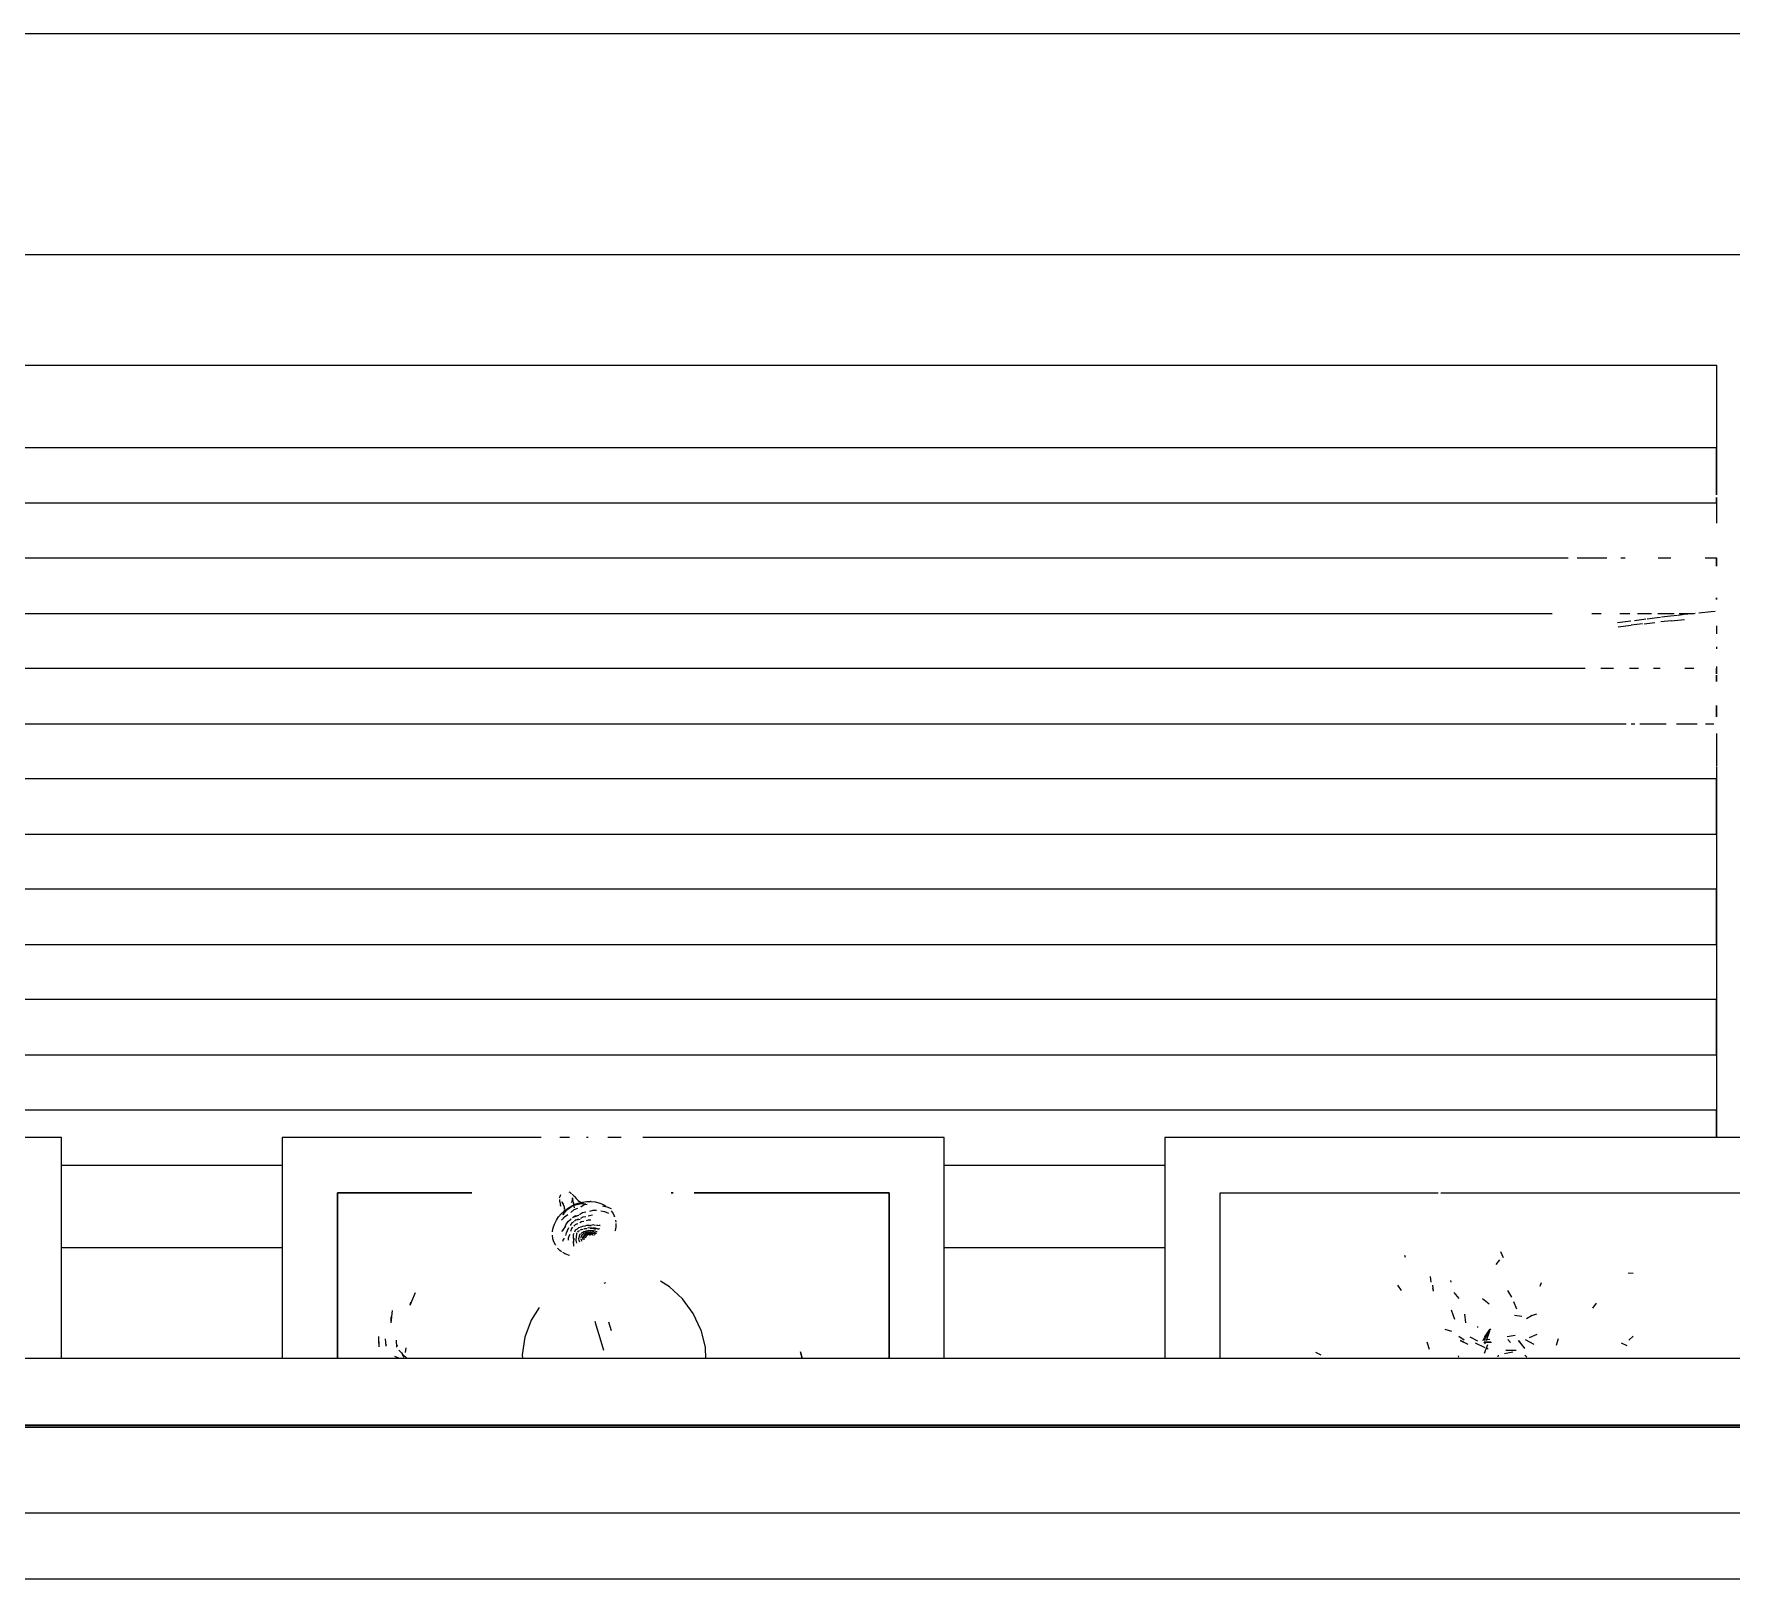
# Model space of a CAD drawing. Header units: millimetres. Extents: x -67152 to -48359, y -6192 to 21191.
# Drawn here: x -60829 to -60060, y 533 to 1233 of the extents above; entities that cross this region are included whole.
import ezdxf

# ---------------------------------------------------------------- set-up
doc = ezdxf.new("R2010")
doc.units = ezdxf.units.MM
for name, color, linetype, lineweight in [('G-IMPT', 8, 'Continuous', 9), ('I-FURN', 30, 'Continuous', 9), ('Q-SPCQ', 91, 'Continuous', 9)]:
    doc.layers.add(name, color=color, linetype=linetype, lineweight=lineweight)

# ---------------------------------------------------------------- blocks, each defined once
blk = doc.blocks.new('2017_EN_Awning_Llaza_Complet-PRO - Frontal-3576117-Nivel 1 Oficinas')
at = {"layer": 'Q-SPCQ'}
for p, q in [((2883.92, 95.02), (-2883.92, 95.02)), ((-2883.92, 94.88), (2883.92, 94.88)), ((2883.92, 94.04), (-2883.92, 94.04)), ((-2883.92, 55.37), (2883.92, 55.37))]:
    blk.add_line(p, q, dxfattribs=at)
blk = doc.blocks.new('LR2371_Conjunto_Estar_Externo_932 - vegetacao_00010_dwg-3557121-Nivel 1 Oficinas')
at = {"layer": 'G-IMPT'}
for p, q in [((-65.97, 8.62), (-65.62, 6.26)), ((-65.62, 6.26), (-65.96, 8.62)), ((-32.51, 0), (-32.13, 3.87)), ((-31.88, -6.34), (-32.51, 0)), ((3.15, -3.84), (3.81, -8.42)), ((31.88, -6.34), (32, -5.15)), ((-31.88, -6.34), (-30.04, -12.44)), ((-0.54, -10.41), (-0.07, -13.6)), ((3.81, -8.42), (4.51, -13.09)), ((30.04, -12.44), (31.88, -6.34)), ((72.51, -10.97), (73.59, -12.39)), ((73.98, -13.03), (73.28, -11.34)), ((73.29, -11.35), (73.74, -12.41)), ((76.68, -12.22), (75.35, -11.42)), ((-30.04, -12.44), (-27.03, -18.06)), ((4.51, -13.09), (4.73, -14.5)), ((27.03, -18.06), (30.04, -12.44)), ((72.64, -12.9), (72.12, -14.58)), ((73.98, -13.03), (74.8, -14.09)), ((75.44, -15.2), (75.13, -17.73)), ((75.2, -15.91), (75.35, -15.45)), ((79.07, -16.06), (78.87, -16.73)), ((79.07, -16.06), (78.92, -18.73)), ((81.56, -16.24), (81.21, -19.84)), ((81.56, -16.24), (81.38, -18.53)), ((-27.03, -18.06), (-22.99, -22.99)), ((-22.99, -22.99), (-20.17, -25.31)), ((23.66, -22.17), (27.03, -18.06)), ((-0.8, -27.45), (-0.22, -27.29)), ((68.68, -29.22), (66.17, -33.39)), ((68.68, -29.22), (68.26, -30.3)), ((76.19, -24.08), (75.06, -28.27)), ((76.19, -24.08), (75.83, -26.1)), ((8.49, -42.85), (8.54, -41.9)), ((10.48, -38.81), (10.42, -38.78)), ((10.48, -38.81), (11.65, -39.43)), ((11.65, -39.43), (12.68, -40.18)), ((13.01, -40.5), (13.57, -41.05)), ((13.57, -41.05), (14.3, -42.03)), ((-7.37, -47.72), (-7.15, -46.53)), ((-7.14, -46.49), (-6.72, -45.28)), ((-6.72, -45.28), (-6.69, -45.21)), ((-0.98, -48.09), (-1.71, -47.76)), ((-1.71, -47.76), (-1.37, -47.83)), ((-1.44, -46.54), (-1.1, -46.66)), ((-0.77, -46.76), (-1.1, -46.66)), ((0, -47.12), (-0.68, -46.81)), ((-0.68, -46.81), (-0.36, -46.94)), ((0.09, -46.07), (-0.44, -45.87)), ((-0.21, -45.17), (-0.03, -45.27)), ((0.5, -47.01), (-0.07, -46.86)), ((0.36, -46.97), (-0.07, -46.86)), ((0.19, -45.37), (-0.03, -45.27)), ((0, -47.12), (1.04, -47.28)), ((0.09, -46.07), (0.83, -46.25)), ((0.19, -45.37), (0.59, -45.57)), ((0.68, -45.67), (0.27, -45.42)), ((0.27, -45.42), (0.44, -45.52)), ((0.68, -45.18), (0.36, -44.98)), ((0.88, -47.11), (0.5, -47.01)), ((0.84, -45.68), (0.59, -45.57)), ((0.94, -46.32), (0.62, -46.19)), ((0.68, -44.66), (0.79, -44.75)), ((0.68, -45.18), (1.17, -45.38)), ((0.68, -45.67), (1.23, -45.92)), ((0.93, -44.83), (0.79, -44.75)), ((1.17, -46.3), (0.83, -46.25)), ((1.31, -47.31), (0.85, -47.19)), ((0.94, -46.32), (1.62, -46.47)), ((1.24, -45.41), (1.04, -45.31)), ((1.46, -47.32), (1.04, -47.28)), ((1.23, -45.06), (1.09, -44.95)), ((1.37, -45.44), (1.17, -45.38)), ((1.23, -45.06), (1.59, -45.27)), ((1.56, -46), (1.23, -45.92)), ((1.24, -45.41), (1.66, -45.6)), ((1.31, -47.31), (2.26, -47.51)), ((1.43, -44.86), (1.76, -45.04)), ((1.88, -47.34), (1.46, -47.32)), ((1.93, -46.07), (1.56, -46)), ((1.84, -45.33), (1.59, -45.27)), ((1.62, -46.47), (1.98, -46.47)), ((1.9, -45.61), (1.66, -45.6)), ((2.01, -46.11), (1.69, -46)), ((1.76, -45.04), (1.88, -45.13)), ((2.07, -45.4), (1.84, -45.33)), ((2.08, -45.42), (1.87, -45.34)), ((2.07, -45.4), (1.87, -45.34)), ((2.02, -45.16), (1.88, -45.13)), ((2.1, -45.64), (1.88, -45.61)), ((1.88, -45.61), (2.2, -45.7)), ((2.1, -45.64), (1.9, -45.61)), ((1.98, -46.47), (2.48, -46.59)), ((2.19, -46.15), (2.01, -46.11)), ((2.02, -45.16), (2.2, -45.24)), ((2.23, -45.46), (2.08, -45.42)), ((2.59, -46.15), (2.19, -46.15)), ((2.47, -45.22), (2.2, -45.24)), ((2.35, -45.7), (2.2, -45.7)), ((2.41, -45.04), (2.22, -44.99)), ((2.48, -45.48), (2.23, -45.46)), ((2.26, -47.51), (2.76, -47.45)), ((2.47, -45.22), (2.35, -45.23)), ((2.35, -45.23), (2.55, -45.27)), ((2.56, -45.69), (2.35, -45.7)), ((2.66, -45.5), (2.48, -45.48)), ((2.48, -46.59), (2.86, -46.52)), ((2.75, -45.21), (2.55, -45.27)), ((2.56, -45.69), (2.78, -45.71)), ((2.87, -46.17), (2.59, -46.15)), ((2.92, -45.46), (2.66, -45.5)), ((2.71, -45.22), (2.98, -45.19)), ((2.82, -45.71), (2.78, -45.71)), ((3.02, -45.66), (2.82, -45.71)), ((2.86, -46.52), (3.37, -46.56)), ((3.25, -46.09), (2.87, -46.17)), ((3.09, -45.45), (2.92, -45.46)), ((2.96, -45.18), (2.98, -45.19)), ((3.16, -45.08), (2.98, -45.19)), ((3.02, -45.66), (3.49, -45.61)), ((3.59, -47.53), (3.03, -47.46)), ((3.32, -45.37), (3.09, -45.45)), ((3.52, -46.07), (3.25, -46.09)), ((3.31, -45.03), (3.42, -44.91)), ((3.64, -45.27), (3.32, -45.37)), ((3.37, -46.56), (3.74, -46.42)), ((3.42, -44.91), (3.57, -44.81)), ((3.8, -45.48), (3.49, -45.61)), ((3.52, -46.07), (3.66, -46.05)), ((3.74, -44.51), (3.57, -44.81)), ((3.59, -47.53), (4.1, -47.36)), ((3.74, -44.51), (3.64, -44.67)), ((3.64, -44.67), (3.75, -44.55)), ((3.87, -45.13), (3.64, -45.27)), ((4.1, -45.89), (3.66, -46.05)), ((3.74, -46.42), (4.25, -46.41)), ((3.92, -44.19), (3.75, -44.55)), ((4.03, -45.45), (3.8, -45.48)), ((4.03, -45.08), (3.87, -45.13)), ((3.87, -45.95), (4.1, -45.89)), ((4.09, -45.91), (3.87, -45.95)), ((4.16, -44.89), (4.03, -45.08)), ((4.03, -45.45), (4.21, -45.31)), ((4.09, -45.91), (4.41, -45.86)), ((4.26, -44.81), (4.16, -44.89)), ((4.21, -45.31), (4.43, -45.23)), ((4.25, -46.41), (4.59, -46.25)), ((4.44, -44.48), (4.26, -44.81)), ((4.95, -47.34), (4.36, -47.33)), ((4.75, -45.64), (4.41, -45.86)), ((4.43, -45.23), (4.54, -45.06)), ((4.47, -44.18), (4.44, -44.48)), ((4.53, -44.07), (4.49, -44.19)), ((4.53, -44.07), (4.54, -43.74)), ((4.54, -45.06), (4.68, -44.94)), ((4.59, -46.25), (5.04, -46.19)), ((4.91, -44.57), (4.68, -44.94)), ((4.99, -45.55), (4.75, -45.64)), ((4.93, -44.38), (4.91, -44.57)), ((4.95, -47.34), (5.42, -47.12)), ((5.01, -44.11), (4.97, -44.25)), ((5.16, -45.25), (4.99, -45.55)), ((5.01, -44.11), (5.04, -43.71)), ((5.04, -46.19), (5.3, -45.96)), ((5.29, -45.11), (5.16, -45.25)), ((5.53, -44.52), (5.29, -45.11)), ((5.73, -45.7), (5.47, -45.84)), ((5.53, -44.26), (5.53, -44.52)), ((5.58, -43.81), (5.55, -43.22)), ((5.58, -43.81), (5.55, -44.01)), ((6.15, -46.93), (5.65, -47.05)), ((5.93, -45.16), (5.73, -45.7)), ((5.98, -45.1), (5.87, -45.3)), ((6.03, -44.83), (5.93, -45.16)), ((5.94, -48.08), (6.47, -47.7)), ((6.3, -44.3), (5.98, -45.1)), ((6.15, -46.93), (6.45, -46.54)), ((6.28, -43.47), (6.26, -43.73)), ((6.28, -43.47), (6.29, -43.1)), ((6.28, -43.61), (6.3, -44.3)), ((6.47, -47.7), (7.17, -47.36)), ((6.92, -46.12), (6.61, -46.39)), ((6.92, -46.12), (7, -45.63)), ((7.11, -45.11), (7.04, -45.45)), ((7.4, -43.73), (7.11, -45.11)), ((7.17, -47.36), (7.51, -46.77)), ((7.31, -42.73), (7.4, -43.73)), ((8.03, -45.96), (7.73, -46.41)), ((8.16, -44.54), (8.03, -45.96)), ((8.16, -44.54), (8.06, -45.3)), ((8.49, -42.85), (8.09, -44.66)), ((8.09, -44.66), (8.37, -43.32)), ((8.46, -48.03), (8.86, -47.19)), ((9.95, -47.72), (9.25, -48.61)), ((9.98, -45), (9.34, -46.13)), ((9.34, -46.13), (9.56, -45.7)), ((10.36, -46.87), (9.95, -47.72)), ((10.09, -44.26), (9.98, -45)), ((10.78, -46), (10.36, -46.87)), ((12, -47.54), (11.22, -48.26)), ((12, -47.54), (11.29, -48.12)), ((11.86, -44.49), (11.33, -45.18)), ((12.09, -44.11), (11.86, -44.49)), ((14.88, -43.19), (14.85, -43.1)), ((14.88, -43.19), (15.25, -44.32)), ((15.19, -47.97), (15.15, -48.11)), ((15.25, -44.32), (15.42, -45.51)), ((15.42, -45.56), (15.4, -46.73)), ((-7.4, -48.94), (-7.38, -48.16)), ((-7.25, -50.13), (-7.22, -50.22)), ((-6.87, -51.36), (-7.22, -50.22)), ((-6.33, -52.44), (-6.87, -51.36)), ((-5.03, -54.05), (-6.42, -53.21)), ((-3.95, -52.53), (-5.23, -51.69)), ((-2.72, -52.93), (-3.95, -52.53)), ((-0.06, -53.54), (-1.29, -53.29)), ((-0.55, -48.09), (-0.98, -48.09)), ((0.36, -48.33), (-0.15, -48.17)), ((1.18, -53.38), (-0.06, -53.54)), ((1.02, -51.92), (0.35, -51.95)), ((0.36, -48.33), (1.62, -48.29)), ((1.97, -51.73), (0.99, -51.92)), ((1.97, -51.73), (1.02, -51.92)), ((2.02, -50.3), (1.27, -50.23)), ((1.98, -48.35), (1.36, -48.25)), ((1.62, -48.29), (2.19, -48.27)), ((1.98, -48.35), (2.99, -48.45)), ((2.78, -50.17), (2.02, -50.3)), ((3.76, -53.2), (2.57, -53.26)), ((3.77, -51.64), (2.78, -51.65)), ((2.99, -48.45), (3.6, -48.31)), ((3.6, -48.31), (4.47, -48.35)), ((4.52, -50.1), (3.69, -50.1)), ((4.87, -52.7), (3.76, -53.2)), ((4.65, -51.3), (3.77, -51.64)), ((4.47, -48.35), (5.09, -48.15)), ((5.24, -49.87), (4.52, -50.1)), ((6.34, -50.99), (4.96, -51.02)), ((6.02, -51), (4.96, -51.02)), ((5.09, -48.15), (5.94, -48.08)), ((7.27, -52.01), (5.19, -52.51)), ((6.45, -52.39), (5.19, -52.51)), ((6.34, -50.99), (5.41, -51.14)), ((6.85, -49.4), (5.97, -49.55)), ((6.82, -49.4), (5.97, -49.55)), ((6.34, -50.99), (6.02, -51)), ((6.85, -49.4), (6.1, -49.65)), ((7.27, -52.01), (6.13, -52.29)), ((6.34, -50.99), (6.95, -50.62)), ((6.45, -52.39), (7.58, -51.87)), ((7.9, -53.86), (6.6, -54.71)), ((6.85, -49.4), (6.82, -49.4)), ((6.85, -49.4), (7.5, -48.86)), ((8.07, -50.12), (7.13, -50.54)), ((8.46, -48.03), (7.82, -48.6)), ((8.07, -50.12), (8.76, -49.25)), ((9.15, -50.92), (8.09, -51.59)), ((10.34, -52.65), (9, -53.27)), ((10.08, -49.92), (9.15, -50.92)), ((10.27, -53.93), (9.89, -55.08)), ((10.04, -54.43), (10.55, -53.49)), ((10.27, -53.93), (10.04, -54.43)), ((10.08, -49.92), (10.67, -49.16)), ((11.32, -53.78), (10.15, -54.62)), ((10.73, -53.37), (10.18, -54.06)), ((10.55, -53.49), (10.18, -54.06)), ((10.73, -53.37), (10.19, -54.01)), ((11.22, -48.26), (10.34, -49.25)), ((11.52, -51.56), (10.34, -52.65)), ((11.52, -51.56), (10.56, -52.23)), ((12.36, -52.83), (11.32, -53.78)), ((13.26, -51.8), (12.36, -52.83)), ((13.39, -51.64), (13.26, -51.8)), ((14.16, -50.51), (13.39, -51.64)), ((14.75, -49.33), (14.16, -50.51)), ((15.15, -48.11), (14.75, -49.33)), ((-3.51, -54.53), (-5.03, -54.05)), ((-4.74, -54.31), (-4.62, -54.41)), ((-3.59, -55.17), (-4.62, -54.41)), ((-2.43, -55.79), (-3.59, -55.17)), ((-1.16, -56.28), (-2.43, -55.79)), ((0.2, -56.61), (-1.16, -56.28)), ((0.2, -56.61), (0.38, -56.66)), ((1.77, -56.82), (0.38, -56.66)), ((2.79, -55.9), (1.72, -55.95)), ((3.21, -56.84), (1.77, -56.82)), ((2.96, -56.33), (2.16, -56.12)), ((3.04, -56.35), (2.16, -56.12)), ((3.42, -56.56), (2.41, -56.1)), ((3.04, -56.35), (2.41, -56.1)), ((4.13, -55.32), (2.79, -55.9)), ((3.42, -56.56), (2.95, -56.29)), ((2.95, -56.29), (4.02, -56.97)), ((3.8, -56.43), (2.96, -56.33)), ((4.67, -56.69), (3.21, -56.84)), ((3.8, -56.43), (3.25, -56.42)), ((4.26, -56.44), (3.25, -56.42)), ((4.7, -57.6), (3.68, -56.71)), ((4.02, -56.97), (3.68, -56.71)), ((5.29, -56.34), (4.26, -56.44)), ((4.7, -57.6), (4.46, -57.34)), ((5.33, -58.41), (4.46, -57.34)), ((4.67, -56.69), (6.11, -56.39)), ((5.33, -58.41), (5.15, -58.15)), ((6.6, -54.71), (5.24, -54.98)), ((5.29, -56.34), (6.31, -56.13)), ((5.83, -59.17), (5.33, -58.41)), ((6, -59.41), (5.83, -59.17)), ((6.32, -59.93), (5.83, -59.17)), ((6.11, -56.39), (7.52, -55.94)), ((6.31, -56.13), (7.3, -55.81)), ((6.32, -55.22), (6.5, -57.01)), ((6.49, -60.17), (6.32, -59.93)), ((6.5, -57.01), (6.48, -56.71)), ((6.5, -57.01), (6.58, -58.33)), ((6.5, -57.01), (6.57, -58.03)), ((6.57, -58.03), (6.53, -58.84)), ((6.53, -58.84), (6.55, -58.54)), ((6.58, -58.33), (6.57, -58.03)), ((6.84, -57.7), (6.67, -57.97)), ((6.67, -57.97), (6.84, -57.72)), ((6.84, -57.72), (7.04, -57.49)), ((7.04, -57.49), (7.27, -57.3)), ((8.26, -55.39), (7.3, -55.81)), ((8.88, -55.35), (7.52, -55.94)), ((9.15, -54.87), (8.26, -55.39)), ((10.15, -54.62), (8.88, -55.35)), ((9.97, -54.27), (9.15, -54.87)), ((10.19, -54.01), (9.56, -54.59)), ((9.56, -54.59), (9.97, -54.27)), ((9.96, -56.58), (9.87, -55.23)), ((9.87, -55.23), (9.87, -55.58)), ((10.01, -54.66), (9.89, -55.08)), ((9.91, -56.27), (10.2, -57.42)), ((9.91, -56.27), (9.96, -56.58)), ((10.29, -57.51), (9.98, -57.2)), ((9.98, -57.2), (10.17, -57.42)), ((10.11, -57.14), (10.2, -57.42)), ((10.11, -57.14), (10.46, -57.93)), ((10.17, -57.42), (10.34, -57.67)), ((10.95, -59.75), (10.82, -60.01)), ((11.05, -59.46), (10.95, -59.75)), ((11.07, -56.42), (11.09, -56.71)), ((11.17, -58.05), (11.09, -56.71)), ((11.17, -58.05), (11.13, -58.87)), ((7.01, -60.74), (6.68, -60.4)), ((7.23, -60.94), (7.01, -60.74)), ((7.49, -61.11), (7.23, -60.94)), ((10.65, -60.27), (10.46, -60.53)), ((10.82, -60.01), (10.65, -60.27))]:
    blk.add_line(p, q, dxfattribs=at)
blk = doc.blocks.new('LR2371_Conjunto_Estar_Externo_932 - RM-palem_elek_dwg-V23-Nivel 1 Oficinas')
at = {"layer": 'G-IMPT'}
for p, q in [((-1875, -73.4), (-1846.3, -76.9)), ((-1847.2, -85.9), (-1875.8, -82)), ((-1820.9, -79.9), (-1846.3, -76.9)), ((-1818.2, -89.7), (-1838.6, -87)), ((-1814.1, -90.2), (-1818.2, -89.7)), ((-1817.3, -80.3), (-1794.4, -82.8)), ((-1789, -93.3), (-1810.7, -90.6)), ((-1781.4, -94.2), (-1789, -93.3)), ((-1758.5, -86.7), (-1780.8, -84.3)), ((-1759.6, -96.8), (-1779.2, -94.5)), ((-1744.6, -98.5), (-1759.6, -96.8)), ((-1758.5, -86.7), (-1728.9, -89.7)), ((-1729.9, -100.2), (-1743.1, -98.7)), ((-1705.5, -102.8), (-1729.9, -100.2)), ((-1670.2, -106.5), (-1697.3, -103.7)), ((-1662, -107.3), (-1670.2, -106.5))]:
    blk.add_line(p, q, dxfattribs=at)
blk = doc.blocks.new('LR2371_Conjunto_Estar_Externo_932 - LR2371_Conjunto_Estar_Externo_932-V25-Nivel 1 Oficinas')
at = {"layer": 'G-IMPT'}
for p, q in [((690.62, -5.72), (693.07, -6.87)), ((722.57, -5.9), (721.73, -8.92)), ((722.43, -6.57), (721.73, -8.92)), ((732.67, -6.22), (736.6, -8.42)), ((736.97, -1.5), (735.98, -0.5)), ((736.92, -4.51), (739.66, -8)), ((737.06, -4.69), (739.74, -8.1)), ((740.89, -3.61), (745.51, -3.55)), ((742.36, -2.79), (746.06, -2.1)), ((743.47, -7.24), (744.65, -8.49)), ((748.97, -1.46), (749.2, -0.69)), ((755.27, -7.13), (752.07, -7.37)), ((755.36, -7.44), (752.26, -7.44)), ((753.46, -4.1), (754, -4.41)), ((755.16, -2.31), (753.76, -6.33)), ((754.74, -6.56), (755.36, -7.44)), ((759.4, -7.05), (755.1, -4.97)), ((766.19, -8.27), (762.73, -6.35)), ((766.22, -8.04), (762.73, -6.35)), ((766.79, -0.5), (766.99, -1.06)), ((780.15, -3.99), (781.23, -7.25)), ((831.75, -2.79), (829.35, -1.58)), ((687.81, -10.08), (689.75, -8.23)), ((734.87, -9.44), (731.33, -11)), ((741.25, -10.29), (744.9, -9.76)), ((752.49, -13.34), (754.9, -9.99)), ((754.71, -10.26), (752.55, -13.24)), ((754.9, -9.99), (752.71, -13.02)), ((756.15, -8.23), (752.82, -8.67)), ((754.34, -8.05), (752.84, -12.52)), ((755.22, -9.41), (752.96, -12.53)), ((753.27, -12.29), (755.22, -9.41)), ((753.72, -10.6), (755.46, -8.77)), ((755.55, -8.43), (753.83, -10.8)), ((753.85, -10.83), (755.46, -8.77)), ((753.91, -10.93), (755.55, -8.43)), ((755.55, -8.43), (755.46, -8.77)), ((758.16, -13.91), (758.24, -14.46)), ((761.87, -9.77), (758.41, -7.86)), ((764.34, -8.2), (766.76, -9.88)), ((773.1, -13.26), (770.1, -12.32)), ((706.18, -22.73), (704.51, -24.95)), ((731.62, -20.08), (734.28, -19.07)), ((736.16, -18.11), (733.65, -19.62)), ((738.23, -18.98), (741.64, -19.43)), ((740.55, -22.25), (741.89, -25.55)), ((763.71, -16.13), (764.06, -19.96)), ((768.68, -17.63), (770.09, -21.78)), ((742.77, -27.73), (744.58, -30.74)), ((756.03, -27.08), (753.15, -24.7)), ((769.03, -29.76), (766.8, -27.08)), ((778.74, -31.69), (778.42, -30.4)), ((778.73, -33.15), (778.42, -30.4)), ((792.84, -30.74), (794.52, -33.08)), ((687.86, -38.43), (690.14, -38.51)), ((729.99, -32.75), (729.36, -34.3)), ((770.23, -34.56), (770.49, -35.26)), ((779.33, -34.52), (779.61, -37.03)), ((747.93, -48.35), (746.72, -45.65)), ((749.97, -42.49), (748.29, -44.63)), ((791.51, -46.71), (791.14, -45.77))]:
    blk.add_line(p, q, dxfattribs=at)
at = {"layer": 'I-FURN'}
for p, q in [((0, 100), (2700, 100)), ((2700, 0), (0, 0)), ((875, 0), (875, -75)), ((900, -100), (900, 0)), ((1000, 0), (1000, -100)), ((1400, 0), (1400, -100)), ((1025, -75), (1025, 0)), ((1025, 0), (1025, -75)), ((1275, 0), (1275, -75)), ((1275, -75), (1275, 0)), ((1300, -100), (1300, 0)), ((900, -50), (1000, -50)), ((1300, -50), (1400, -50)), ((774.93, -75), (625, -75)), ((875, -75), (776.12, -75)), ((1113.26, -75), (1025, -75)), ((1025, -75), (1113.26, -75)), ((1123.77, -75), (1122.81, -75)), ((1122.81, -75), (1123.77, -75)), ((1275, -75), (1214.06, -75)), ((1214.06, -75), (1275, -75)), ((1000, -87.5), (900, -87.5)), ((1400, -87.5), (1300, -87.5)), ((600, -100), (900, -100)), ((650, -268.1), (650, -100)), ((650, -100), (650, -112.5)), ((1000, -100), (1136.52, -100)), ((1146.44, -100), (1152.5, -100)), ((1161.33, -100), (1162.14, -100)), ((1169.8, -100), (1174.2, -100)), ((1182.69, -100), (1300, -100)), ((1400, -100), (1527.28, -100)), ((650, -112.5), (2050, -112.5)), ((2050, -137.5), (650, -137.5)), ((650, -137.5), (650, -162.5)), ((650, -162.5), (2050, -162.5)), ((2050, -187.5), (650, -187.5)), ((650, -187.5), (650, -212.5)), ((650, -212.5), (2050, -212.5)), ((2050, -237.5), (650, -237.5)), ((650, -237.5), (650, -262.5)), ((650, -262.5), (2050, -262.5)), ((650, -283.05), (650, -268.4)), ((650, -295.83), (650, -290.56)), ((650, -290.56), (650, -295.83)), ((655.09, -287.5), (651.29, -287.5)), ((668.15, -287.5), (658.8, -287.5)), ((684.77, -287.5), (672.95, -287.5)), ((688.78, -287.5), (687.03, -287.5)), ((2009, -287.5), (691, -287.5)), ((650, -309.5), (650, -306.59)), ((650, -306.59), (650, -309.5)), ((650, -313.37), (650, -310.1)), ((650, -310.1), (650, -312.5)), ((660.32, -312.5), (664.35, -312.5)), ((675.55, -312.5), (678.69, -312.5)), ((685.45, -312.5), (689.42, -312.5)), ((696.7, -312.5), (702.51, -312.5)), ((709.62, -312.5), (1990.38, -312.5)), ((650, -322.33), (650, -321.4)), ((650, -331.85), (650, -328.27)), ((666.92, -337.5), (660.12, -337.5)), ((676.71, -337.5), (669.22, -337.5)), ((685.82, -337.5), (679.57, -337.5)), ((693.92, -337.5), (689.29, -337.5)), ((706.62, -337.5), (702.36, -337.5)), ((1975.44, -337.5), (724.56, -337.5)), ((650, -344.61), (650, -343.77)), ((650, -343.77), (650, -344.61)), ((650, -362.66), (650, -358.92)), ((650, -358.92), (650, -362.5)), ((650, -362.5), (655.22, -362.5)), ((670.78, -362.5), (676.53, -362.5)), ((691.4, -362.5), (693.41, -362.5)), ((699.76, -362.5), (713.26, -362.5)), ((717.33, -362.5), (1982.67, -362.5)), ((650, -389.99), (650, -378.3)), ((2050, -387.5), (650, -387.5)), ((650, -387.5), (650, -389.99)), ((650, -450), (650, -391.25)), ((650, -391.25), (650, -412.5)), ((650, -412.5), (2050, -412.5)), ((2050, -450), (650, -450)), ((600, -500), (2100, -500)), ((600, -600), (2100, -600))]:
    blk.add_line(p, q, dxfattribs=at)
at = {"xscale": 1.282051282051282, "yscale": 1.282051282051282, "zscale": 1.282051282051282, "rotation": 7.999999999999615}
blk.add_blockref('LR2371_Conjunto_Estar_Externo_932 - vegetacao_00010_dwg-3557121-Nivel 1 Oficinas', (1149.64, 0.83), dxfattribs=at)
at = {"extrusion": (0, 0, -1), "xscale": 0.2063269555025896, "yscale": 0.2063269555025896, "zscale": -0.2063269555025896}
blk.add_blockref('LR2371_Conjunto_Estar_Externo_932 - RM-palem_elek_dwg-V23-Nivel 1 Oficinas', (-307.83, -316.24), dxfattribs=at)

msp = doc.modelspace()

# ---------------------------------------------------------------- block references
at = {"layer": 'I-FURN', "rotation": 180}
msp.add_blockref('LR2371_Conjunto_Estar_Externo_932 - LR2371_Conjunto_Estar_Externo_932-V25-Nivel 1 Oficinas', (-59416.06, 633.03), dxfattribs=at)
at = {"layer": 'Q-SPCQ'}
msp.add_blockref('2017_EN_Awning_Llaza_Complet-PRO - Frontal-3576117-Nivel 1 Oficinas', (-59379.85, 507.7), dxfattribs=at)

doc.saveas('drawing.dxf')
